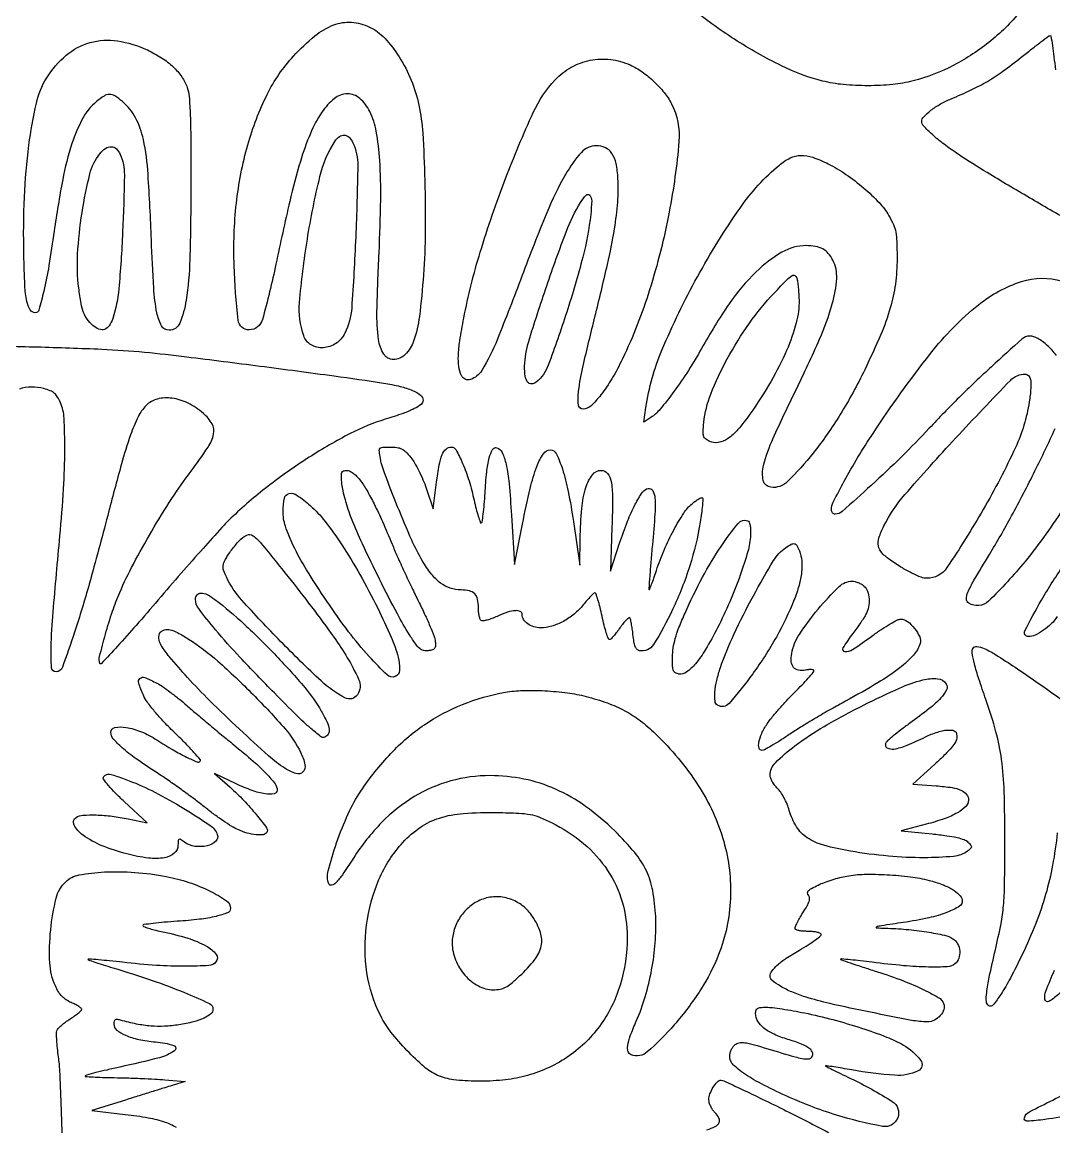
# Model space of a CAD drawing. Header units: inches. Extents: x 164 to 6104, y 4585 to 8790.
# Drawn here: x 5626.42 to 5651.8, y 5374.46 to 5401.63 of the extents above; entities that cross this region are included whole.
import ezdxf

# ---------------------------------------------------------------- set-up
doc = ezdxf.new("R2010")
doc.units = ezdxf.units.IN
doc.header["$LTSCALE"] = 50
doc.header["$MEASUREMENT"] = 0

# ---------------------------------------------------------------- blocks, each defined once
blk = doc.blocks.new('JACZ-COO-GE-001-CAR-LOGO-R00')
at = {"color": 8}
for points in [[(5739.93, 3637.92, -0.052553), (5729.27, 3627.11, -0.052228), (5716.51, 3618.7, -0.055886), (5702.57, 3613.34, -0.039981), (5695.59, 3612.11, -0.023501), (5687.12, 3611.7, -0.023482), (5678.62, 3612.08, -0.039129), (5671.57, 3613.3, -0.052222), (5657.42, 3618.52, -0.028692), (5641.33, 3627.62, -0.028577), (5626.2, 3638.64, -0.046825)], [(5756.78, 3565.04, -0.003302), (5742.45, 3573.3, -0.003632), (5727.96, 3581.91, -0.010418), (5718.07, 3588.18, -0.015011), (5713.19, 3591.63, -0.022501), (5709.17, 3594.95, -0.020591), (5706.22, 3597.85, -0.190516), (5705.57, 3599.49, -0.197143), (5706.22, 3601.07, -0.034113), (5708.69, 3603.26, -0.034461), (5711.98, 3605.44, -0.032612), (5715.6, 3607.2, 0.013725), (5722.47, 3610.23, 0.023003), (5728.03, 3613.19, 0.02246), (5733.39, 3616.7, 0.012361), (5739.64, 3621.44, -0.002941), (5743.26, 3624.29, -0.004624), (5746.4, 3626.69, -0.001363), (5749.15, 3628.74, -0.160884), (5749.56, 3628.88, -0.367927), (5749.83, 3628.65, -0.002467), (5750.34, 3625.43, -0.007846), (5750.85, 3621.63, -0.004749), (5751.35, 3617.13, 0.02031)], [(5754.66, 3467.83, -0.031398), (5740.95, 3448.67, -0.030149), (5728.43, 3435.07, -0.342526), (5721.63, 3434.34, -0.266925), (5720.86, 3435.76, -0.094248), (5721.37, 3438.09, -0.032401), (5723.44, 3442.19, -0.003794), (5728.71, 3451, 0.012572), (5736.32, 3464.24, 0.008503), (5744.35, 3479.69, 0.007879), (5751.29, 3494.18, 0.033586)], [(5751.71, 3519.28, 0.046131), (5748.57, 3522.69, 0.049565), (5745.28, 3525.12, 0.134897), (5742.51, 3525.88, 0.184017), (5739.96, 3524.9, 0.003651), (5729.45, 3515.4, 0.009127), (5718.39, 3504.88, 0.010025), (5708.08, 3494.28, -0.010586), (5698.59, 3484.54, -0.009171), (5688.23, 3474.73, -0.003647), (5678.3, 3465.79, -0.183396), (5675.89, 3464.88, -0.108777), (5675.39, 3464.99, -0.09974), (5674.96, 3465.3, -0.095382), (5674.67, 3465.77, -0.090085), (5674.57, 3466.32, -0.117806), (5675.21, 3468.99, -0.007385), (5678.99, 3476.19, -0.011104), (5683.67, 3484.34, -0.01006), (5688.85, 3492.55, -0.020204), (5708.52, 3519.89, -0.057185), (5725, 3536.61, -0.091012), (5739.7, 3544.58, -0.152746), (5753.62, 3544.74, -0.070962)], [(5380.26, 3522.64, -0.003434), (5402.25, 3522.19, -0.003942), (5424.5, 3521.41, -0.013199), (5439.07, 3520.39, -0.006812), (5453.57, 3518.8, -0.00146), (5478.67, 3515.62, -0.001565), (5504.08, 3512.24, -0.004949), (5521.07, 3509.76, -0.020122), (5526.76, 3508.64, -0.04333), (5531, 3507.22, -0.060866), (5533.72, 3505.63, -0.23387), (5534.57, 3503.92, -0.227936), (5533.89, 3502.5, -0.051688), (5531.59, 3501.02, -0.032793), (5527.72, 3499.38, -0.009866), (5521.63, 3497.38, 0.044979), (5509.62, 3492.48, 0.023201), (5495.55, 3484.36, 0.022357), (5481.33, 3474.33, 0.025648), (5468.72, 3463.48, 0.018037), (5465.59, 3460.27, 0.002335), (5459.19, 3453.15, 0.002721), (5451.67, 3444.61, 0.002269), (5443.77, 3435.47, -0.003205), (5436.23, 3426.76, -0.005514), (5429.82, 3419.62, -0.001425), (5424.26, 3413.6, -0.569804), (5423.8, 3413.7, -0.142205), (5423.7, 3416.11, -0.007348), (5425.71, 3423.72, -0.012701), (5428.13, 3431.6, -0.021383), (5430.61, 3438.06, -0.019333), (5435.28, 3447.78, -0.011284), (5441.57, 3459.06, -0.011227), (5448.46, 3470.21, -0.017102), (5454.99, 3479.53, 0.013502), (5460.86, 3487.8, 0.094995), (5462.78, 3492.32, 0.185723), (5462.24, 3495.79, 0.084041), (5459.26, 3499.4, 0.062578), (5454.03, 3502.89, 0.081462), (5448.53, 3504.59, 0.096493), (5443.53, 3504.31, 0.135397), (5439.65, 3502.12, 0.08272), (5436.9, 3498.26, 0.02969), (5434.29, 3492.02, 0.01705), (5431.18, 3482.06, 0.003594), (5426.48, 3464.45, -0.004405), (5420.14, 3440.91, -0.01199), (5415.11, 3424.39, -0.007991), (5410.93, 3412.4, -0.314626), (5408.75, 3410.88, -0.394476), (5407.21, 3412.32, -0.024213), (5407.08, 3419.17, -0.014101), (5407.77, 3431.35, -0.001817), (5410.1, 3457.38, 0.008225), (5411.33, 3473.54, 0.013878), (5411.77, 3487.13, 0.014022), (5411.51, 3497.78, 0.087803), (5410.29, 3503.07, 0.036217), (5409.29, 3505.01, 0.081703), (5408.22, 3506.26, 0.078028), (5406.77, 3507.14, 0.030815), (5404.55, 3507.88, 0.069497), (5400.31, 3508.41, 0.074919), (5396.2, 3507.73, 0.078532)], [(5752, 3429.76, -0.059885), (5750.03, 3427.34, -0.040189), (5747.27, 3425.07, -0.040688), (5744.38, 3423.39, -0.11174), (5742.1, 3422.88, -0.557397), (5740.89, 3424.84, -0.015767), (5746.59, 3435.42, -0.020343), (5754.57, 3447.95, -0.017506)], [(5757.97, 3259.14, -0.015031), (5747.79, 3257.42, -0.020927), (5741.62, 3256.83, -0.519998), (5740.72, 3257.97, -0.204741), (5742.5, 3260.09, -0.002621), (5758.42, 3268.05, -0.008253)], [(5754.07, 3301.7, -0.005635), (5750.65, 3298.86, -0.055544), (5749.07, 3297.85, -0.25151), (5748.25, 3297.88, -0.227466), (5747.77, 3298.58, -0.131398), (5748.09, 3301.42, -0.009964), (5751.06, 3308.6, -0.01147)], [(5752.01, 3355.66, -0.019423), (5750.4, 3344.61, -0.024288), (5748.02, 3334.53, -0.023854), (5744.63, 3324.57, -0.017669), (5739.98, 3313.92, -0.00928), (5735.92, 3305.85, -0.024093), (5732.62, 3300.24, -0.027558), (5729.98, 3296.66, -0.374654), (5728.5, 3296.42, -0.246764), (5727.69, 3297.79, -0.042071), (5727.8, 3300.93, -0.023332), (5728.67, 3306.14, -0.004366), (5730.79, 3315.59, 0.008877), (5732.71, 3324.52, 0.026761), (5733.58, 3330.69, 0.018741), (5733.94, 3337.96, 0.002685), (5734.04, 3352.88, 0.007683), (5733.8, 3369.81, 0.026101), (5732.9, 3380.8, 0.03295), (5730.99, 3390.25, 0.018722), (5727.51, 3401.38, -0.006686), (5725.11, 3408.44, -0.01708), (5723.62, 3413.62, -0.01758), (5722.82, 3417.41, -0.184219), (5723.11, 3418.94, -0.302329), (5724.44, 3419.55, -0.067256), (5726.97, 3418.8, -0.033401), (5730.98, 3416.65, -0.007252), (5737.57, 3412.38, -0.016881), (5762.44, 3394.55, -0.020929)], [(5410.96, 3248.94, 0.002907), (5410.53, 3262.63, 0.002301), (5410.06, 3274.1, 0.023476), (5409.62, 3278.84, -0.008553), (5409.25, 3281.81, -0.010866), (5409.02, 3284.57, -0.009009), (5408.92, 3286.87, -0.083525), (5409.06, 3287.85, -0.110453), (5409.5, 3288.6, -0.023506), (5410.58, 3289.67, -0.023509), (5411.99, 3290.81, -0.020462), (5413.56, 3291.87, 0.013717), (5415.1, 3292.88, 0.019791), (5416.39, 3293.86, 0.015982), (5417.38, 3294.73, 0.207733), (5417.57, 3295.17, 0.228524), (5417.38, 3295.56, 0.024602), (5416.52, 3296.18, 0.026319), (5415.37, 3296.84, 0.01818), (5414, 3297.47, -0.045756), (5412.24, 3298.4, -0.056682), (5410.82, 3299.59, -0.052566), (5409.61, 3301.13, -0.032363), (5408.52, 3303.17, -0.095348), (5406.63, 3311.05, -0.036396), (5406.93, 3322.39, -0.034932), (5408.79, 3333.23, -0.145344), (5412.1, 3338.9, -0.143813), (5416.65, 3341.21, -0.032792), (5425.33, 3342.23, -0.031718), (5435.77, 3342.11, -0.027957), (5446.57, 3340.69, -0.033563), (5454.29, 3338.68, -0.035188), (5461.55, 3335.69, -0.033926), (5467.16, 3332.4, -0.248259), (5468.57, 3329.74, -0.306348), (5467.59, 3328.28, -0.036213), (5463.67, 3327.03, -0.030187), (5457.93, 3326.01, -0.013678), (5450.31, 3325.33, 0.005785), (5445.81, 3325, 0.009569), (5442.02, 3324.61, 0.003636), (5438.84, 3324.19, 0.374502), (5438.57, 3323.88, 0.313693), (5438.8, 3323.54, 0.010777), (5440.41, 3322.99, 0.016717), (5442.42, 3322.41, 0.010463), (5444.82, 3321.86, -0.023121), (5453.89, 3319.56, -0.053365), (5460.35, 3316.81, -0.100545), (5463.63, 3313.99, -0.352014), (5463.59, 3311.4, -0.207642), (5461.15, 3310.17, -0.013851), (5453.15, 3309.91, -0.017771), (5443.16, 3310.23, -0.011335), (5431.57, 3311.28, 0.002429), (5427.14, 3311.76, 0.003896), (5423.35, 3312.12, 0.000859), (5420.03, 3312.4, 0.191882), (5419.74, 3312.31, 0.588677), (5419.76, 3312.16, 0.001851), (5422.1, 3311.35, 0.006162), (5424.87, 3310.43, 0.003552), (5428.24, 3309.39, -0.00889), (5441.74, 3305.05, -0.015487), (5452.75, 3300.92, -0.009987), (5461.34, 3297.18, -0.293137), (5462.57, 3295.26, -0.216951), (5461.82, 3293.62, -0.070797), (5459.53, 3292.14, -0.04826), (5455.88, 3290.86, -0.021679), (5450.9, 3289.86, -0.026669), (5445.93, 3289.36, -0.031802), (5441.22, 3289.44, -0.02996), (5436.34, 3290.12, -0.019718), (5430.82, 3291.47, 0.034856), (5429.66, 3291.71, 0.172329), (5429.02, 3291.58, 0.207177), (5428.67, 3291.1, 0.052604), (5428.57, 3290.11, 0.227236), (5429.54, 3288.08, 0.068712), (5432.55, 3286.28, 0.050346), (5437.1, 3284.86, 0.027817), (5442.88, 3284.01, -0.051236), (5449.12, 3282.8, -0.623938), (5449.41, 3280.97, -0.091625), (5444.26, 3278.59, -0.008662), (5430.65, 3275.37, 0.003024), (5426.24, 3274.37, 0.004677), (5422.44, 3273.46, 0.001602), (5419.18, 3272.63, 0.134042), (5418.73, 3272.37, 0.640647), (5418.81, 3272.17, 0.003676), (5421.44, 3271.99, 0.0081), (5424.69, 3271.84, 0.00452), (5428.65, 3271.75, -0.004398), (5433.15, 3271.66, -0.00338), (5438.07, 3271.48, -0.003417), (5442.66, 3271.25, -0.008114), (5446.07, 3271), (5453.07, 3270.38), (5448.57, 3269.05, 0.002566), (5446.11, 3268.3, 0.000604), (5442.01, 3267.04, 0.000622), (5437.3, 3265.57, 0.000612), (5432.57, 3264.09), (5421.07, 3260.46), (5432.5, 3259.16, -0.016264), (5440.38, 3258.01, -0.037146), (5446.19, 3256.51, -0.050764), (5449.97, 3254.79, -0.266417)], [(5631.89, 3253.85, 0.040291), (5634.76, 3255.04, 0.167761), (5636.05, 3256.37, 0.23088), (5636.02, 3257.92, 0.078117), (5634.65, 3259.8, -0.047589), (5633.85, 3260.76, -0.037541), (5633.18, 3261.94, -0.038717), (5632.72, 3263.13, -0.072703), (5632.57, 3264.16, -0.089317), (5632.94, 3266.23, -0.051681), (5634.07, 3268.5, -0.05243), (5635.51, 3270.33, -0.202294), (5636.81, 3270.88, -0.10973), (5637.64, 3270.69, -0.000872), (5643.8, 3267.8, -0.00312), (5650.85, 3264.42, -0.001994), (5659, 3260.41, -0.005784), (5673.71, 3252.89, -0.020767)]]:
    blk.add_lwpolyline(points, format="xyb", dxfattribs=at)
for points in [[(5516.22, 3631.8, -0.091915), (5521.43, 3627.98, -0.047443), (5526.39, 3621.56, -0.043946), (5530.5, 3613.59, -0.043899), (5533.15, 3605.02, -0.037722), (5534.47, 3595.49, -0.008681), (5535.19, 3579.25, -0.009437), (5535.33, 3561.81, -0.014978), (5534.72, 3546.88, -0.013212), (5533.33, 3532.6, -0.054283), (5531.34, 3524.15, -0.109857), (5528.46, 3519.56, -0.200809), (5524.45, 3517.88, -0.257115), (5521.13, 3519.71, -0.107747), (5519.32, 3524.67, -0.039854), (5518.78, 3534.48, -0.005864), (5519.5, 3554.38, 0.008268), (5520.07, 3572.64, 0.020091), (5519.73, 3586.12, 0.026833), (5518.54, 3596.08, 0.072184), (5516.32, 3602.84, 0.096834), (5512.87, 3607.34, 0.186739), (5508.67, 3608.9, 0.167216), (5504.17, 3607.27, 0.075764), (5499.89, 3602.6, 0.048269), (5495.97, 3595.34, 0.026043), (5492.53, 3585.77, 0.016872), (5488.88, 3572.05, 0.004845), (5484.15, 3550.59, -0.01645), (5479.5, 3531.54, -0.3261), (5475.04, 3528.02, -0.393078), (5471.19, 3531.34, -0.01835), (5469.82, 3550.05, -0.036468), (5470.59, 3571.41, -0.041743), (5474.51, 3591.45, -0.045678), (5481.16, 3608.73, -0.072165), (5490.15, 3621.79, -0.03325), (5497.52, 3628.76, -0.081238), (5503.96, 3632.52, -0.108738), (5510.03, 3633.44, -0.096371)], [(5440.07, 3623.94, -0.033452), (5444.96, 3621.24, -0.045795), (5448.92, 3618.15, -0.051499), (5451.88, 3614.73, -0.067532), (5453.76, 3611.07, -0.066705), (5454.41, 3608.01, -0.009418), (5454.76, 3601.56, -0.00758), (5454.97, 3592.07, -0.002183), (5454.99, 3577.38, -0.006201), (5454.62, 3552.23, -0.030758), (5453.36, 3538.15, -0.062108), (5451.16, 3530.31, -0.301778), (5447.5, 3527.88, -0.273183), (5444.96, 3529.38, -0.078006), (5443.34, 3533.85, -0.033233), (5442.26, 3542.35, -0.005485), (5441.45, 3558.87, 0.006359), (5440.31, 3581.34, 0.035739), (5438.7, 3593.25, 0.07015), (5436, 3600.72, 0.096533), (5431.54, 3606.25, 0.033437), (5428.91, 3608.18, 0.142531), (5427.07, 3608.71, 0.142376), (5425.22, 3608.17, 0.033338), (5422.6, 3606.25, 0.093766), (5417.95, 3600.55, 0.045546), (5414.22, 3591.88, 0.031879), (5411.04, 3579.52, 0.011982), (5408.13, 3561.88, -0.006599), (5406.31, 3550.1, -0.015235), (5404.56, 3541.32, -0.011049), (5402.91, 3534.83, -0.336783), (5401.65, 3533.88, -0.26208), (5399.87, 3534.88, -0.087938), (5398.75, 3537.77, -0.037141), (5398.08, 3543.28, -0.006423), (5397.73, 3553.78, -0.015696), (5397.94, 3573.55, -0.021537), (5399.46, 3591.28, -0.023415), (5402.01, 3605.69, -0.083069), (5405.55, 3614.35, -0.078745), (5412.27, 3622.16, -0.10837), (5420.43, 3626.48, -0.105709), (5429.81, 3627.05, -0.072042)], [(5605.57, 3618.8, -0.0473), (5609.67, 3616.46, -0.035183), (5613.72, 3613.16, -0.035353), (5617.23, 3609.36, -0.049818), (5619.75, 3605.49, -0.141264), (5622.31, 3592.58, -0.026209), (5618.95, 3568.35, -0.028339), (5612.25, 3541.7, -0.035983), (5602.95, 3518.09, -0.021307), (5599.31, 3511.26, -0.033205), (5595.55, 3505.75, -0.037002), (5592.06, 3501.92, -0.191758), (5589.45, 3500.88, -0.384028), (5587.85, 3502.33, -0.057974), (5587.9, 3507.04, -0.025196), (5589.46, 3515.72, -0.004005), (5593.51, 3532.54, 0.004751), (5597.8, 3550.48, 0.015032), (5600.2, 3562.6, 0.022094), (5601.32, 3571.8, 0.033318), (5601.4, 3579.87, 0.03567), (5600.73, 3585.08, 0.096838), (5599.32, 3588.5, 0.137782), (5597.07, 3590.43, 0.109915), (5593.94, 3591.13, 0.213831), (5588.87, 3588.85, 0.05256), (5583.4, 3581.25, 0.031726), (5576.97, 3568.09, 0.008527), (5568.46, 3546.43, -0.006644), (5560.06, 3524.79, -0.0407), (5554.69, 3514.09, -0.174517), (5550.9, 3511.03, -0.386864), (5547.75, 3512.38, -0.071919), (5546.86, 3515.43, -0.045424), (5546.68, 3519.15, -0.029102), (5547.19, 3524.26, -0.008401), (5548.56, 3532.08, -0.026268), (5554.19, 3554.69, -0.017553), (5562.87, 3579.91, -0.015746), (5572.36, 3602.51, -0.081074), (5579.91, 3613.75, -0.078066), (5585.38, 3618.02, -0.078102), (5591.9, 3620.4, -0.077902), (5598.85, 3620.67, -0.077069)], [(5510.53, 3592.13, -0.113212), (5512.19, 3584.34, -0.006558), (5511.48, 3559.82, -0.007201), (5510.11, 3535.5, -0.096873), (5507.8, 3526.92, -0.129788), (5504.73, 3523.39, -0.134249), (5500.35, 3521.89, -0.152035), (5496.22, 3522.89, -0.17568), (5493.67, 3526.02, -0.105728), (5492.24, 3537.41, -0.018318), (5494.91, 3559.07, -0.019526), (5499.23, 3580.59, -0.082946), (5504.36, 3592.63, -0.090631), (5505.9, 3594.29, -0.182457), (5507.59, 3594.77, -0.178884), (5509.21, 3594.02, -0.086847)], [(5430.8, 3588.13, -0.105878), (5432.18, 3581.16, -0.007681), (5431.58, 3561.47, -0.010171), (5430.29, 3542.04, -0.057537), (5428.21, 3531.89, -0.070584), (5427.01, 3529.44, -0.160946), (5425.39, 3528.2, -0.178954), (5423.48, 3528.24, -0.090556), (5421.4, 3529.53, -0.048786), (5419.45, 3531.68, -0.070141), (5418.22, 3533.93, -0.0472), (5417.37, 3537.05, -0.011342), (5416.57, 3542.36, -0.045631), (5416.17, 3553.98, -0.024626), (5417.68, 3568.23, -0.022581), (5420.36, 3581.45, -0.105752), (5423.75, 3588.39, -0.075953), (5425.72, 3590.22, -0.160725), (5427.7, 3590.8, -0.182586), (5429.46, 3590.06, -0.101697)], [(5673.51, 3584.91, -0.033921), (5679.57, 3581.31, -0.026251), (5685.66, 3576.63, -0.026878), (5690.9, 3571.63, -0.056008), (5694.28, 3567.13, -0.028234), (5695.84, 3564.1, -0.057939), (5696.63, 3561.55, -0.039395), (5696.98, 3558.33, -0.007379), (5697.07, 3552.38, -0.033431), (5696.49, 3543.73, -0.037345), (5694.76, 3535.57, -0.029912), (5691.49, 3526.39, -0.012364), (5686.02, 3514.38, -0.024618), (5677.61, 3499.04, -0.030852), (5668.29, 3485.76, -0.029838), (5659.51, 3476.02, -0.226808), (5653.82, 3474.06, -0.318711), (5651.23, 3476.39, -0.118907), (5651.31, 3481.55, -0.043464), (5654.6, 3490.9, -0.008142), (5662.37, 3507.35, 0.0107), (5670.52, 3524.83, 0.034332), (5674.88, 3536.92, 0.053819), (5676.38, 3545.64, 0.135748), (5675.06, 3551.9, 0.05855), (5673.48, 3554.23, 0.090058), (5671.59, 3555.76, 0.082735), (5669.17, 3556.6, 0.042567), (5665.95, 3556.88, 0.131666), (5657.63, 3554.65, 0.063203), (5648.77, 3547.91, 0.047672), (5639.52, 3536.92, 0.024546), (5630.04, 3521.63, -0.016329), (5625.57, 3514.15, -0.015604), (5620.56, 3506.87, -0.014462), (5615.82, 3500.79, -0.076328), (5612.67, 3497.99), (5610.28, 3496.44), (5611, 3501.41, -0.063812), (5616.48, 3521.11, -0.025989), (5628.63, 3546.19, -0.025906), (5643.25, 3569.77, -0.067141), (5656.72, 3584.51, -0.061845), (5660.48, 3586.93, -0.10663), (5664.09, 3587.8, -0.089309), (5668.17, 3587.16, -0.033815)], [(5592.05, 3567.52, -0.035322), (5589.35, 3552.98, -0.01522), (5583.82, 3534.05, -0.010448), (5577.51, 3515.97, -0.131129), (5573.36, 3510.12, -0.161801), (5571.74, 3509.49, -0.253177), (5570.43, 3510.12, -0.124696), (5569.6, 3512.18, -0.039098), (5569.41, 3515.53, -0.069146), (5570.8, 3524.09, -0.00758), (5576.96, 3543.08, -0.008906), (5583.73, 3561.81, -0.046155), (5588.58, 3571.68, -0.051197), (5590.49, 3574.19, -0.450668), (5591.73, 3574.15, -0.183491), (5592.39, 3572.23, -0.02025)], [(5663.47, 3538.3, -0.071035), (5662.51, 3530.46, -0.035516), (5659.21, 3520.99, -0.030645), (5653.88, 3510.42, -0.021235), (5646.64, 3499.15, -0.024281), (5642.5, 3493.85, -0.066912), (5638.97, 3490.71, -0.106171), (5635.8, 3489.43, -0.150461), (5632.8, 3489.82, -0.056964), (5631.4, 3490.66, -0.156958), (5630.76, 3491.59, -0.088233), (5630.59, 3493.06, -0.010934), (5630.85, 3496.28, -0.068618), (5633.23, 3506.04, -0.030207), (5638.87, 3518.1, -0.029336), (5646.46, 3530.3, -0.036196), (5654.95, 3540.64, -0.003499), (5659.39, 3545.25, -0.05385), (5661.09, 3546.65, -0.296196), (5662.03, 3546.66, -0.18386), (5662.71, 3545.74, -0.032851), (5662.97, 3544.5, -0.009985), (5663.2, 3542.58, -0.009952), (5663.38, 3540.42, -0.010697)], [(5742.82, 3511.02, -0.065352), (5742.96, 3509.95, -0.012568), (5742.9, 3507.99, -0.013188), (5742.71, 3505.69, -0.011818), (5742.4, 3503.32, -0.069589), (5737.67, 3487.73, -0.023101), (5726.62, 3466.49, -0.015959), (5714.17, 3446.54, -0.250321), (5707.32, 3442.88, -0.088939), (5705.3, 3443.24, -0.02625), (5702.41, 3444.49, -0.022338), (5698.9, 3446.43, -0.012711), (5694.82, 3449.07, -0.053218), (5691.92, 3451.54, -0.142669), (5690.69, 3453.94, -0.127648), (5690.87, 3456.79, -0.038819), (5692.54, 3460.83, -0.060573), (5699.77, 3471.56, -0.009113), (5717.16, 3490.91, -0.004519), (5735.95, 3510.71, -0.203368), (5741.05, 3512.88, -0.129666), (5741.58, 3512.74, -0.073902), (5742.1, 3512.33, -0.065554), (5742.54, 3511.73, -0.060654)], [(5530.36, 3484.31, -0.039938), (5531.66, 3482.46, -0.015922), (5533.14, 3479.73, -0.015637), (5534.56, 3476.68, -0.018996), (5535.69, 3473.73), (5538.07, 3466.71), (5539.2, 3475.8, -0.013739), (5540.1, 3481.72, -0.054308), (5541.15, 3485.26, -0.105928), (5542.48, 3487.18, -0.190473), (5544.25, 3487.88, -0.275082), (5545.89, 3486.9, -0.022855), (5548.15, 3482.25, -0.026696), (5550.34, 3476.28, -0.021172), (5552.08, 3469.63, 0.008726), (5552.79, 3466.66, 0.014035), (5553.5, 3464.16, 0.007764), (5554.17, 3462.13, 0.318816), (5554.53, 3461.88, 0.37183), (5554.84, 3462.15, 0.005109), (5555.22, 3464.89, 0.011388), (5555.57, 3468.2, 0.006895), (5555.83, 3472.13, -0.012716), (5556.4, 3479.31, -0.037045), (5557.28, 3484.2, -0.062524), (5558.42, 3487.08, -0.360402), (5559.83, 3487.64, -0.210209), (5561.7, 3485.96, -0.05298), (5563.03, 3481.97, -0.03095), (5564.05, 3475.4, -0.007725), (5564.88, 3464.56), (5565.91, 3447.58), (5568.66, 3461.48, -0.008657), (5571.31, 3473.7, -0.032557), (5573.59, 3481.2, -0.055184), (5575.82, 3485.57, -0.252609), (5578.24, 3486.88, -0.289406), (5580.26, 3485.6, -0.033047), (5582.34, 3480.36, -0.028439), (5584.34, 3472.67, -0.012764), (5586.14, 3462.38), (5588.36, 3447.38), (5588.46, 3456.49, -0.019296), (5588.98, 3466.86, -0.052783), (5590.4, 3474.05, -0.089262), (5592.64, 3478.37, -0.232842), (5595.69, 3479.88, -0.231408), (5597.8, 3478.85, -0.119515), (5599.03, 3476.11, -0.04699), (5599.52, 3470.75, -0.007869), (5599.34, 3460.44), (5598.82, 3445.38), (5601.95, 3454.88, -0.014229), (5604.66, 3462.41, -0.027014), (5607.34, 3468.26, -0.029819), (5609.82, 3472.39, -0.197198), (5611.8, 3473.68, -0.330589), (5613.33, 3472.95, -0.103224), (5614.07, 3470.35, -0.035919), (5614.07, 3465.01, -0.00544), (5613.2, 3454.38, 0.001919), (5612.68, 3448.61, 0.003111), (5612.3, 3443.69, 0.000531), (5611.98, 3439.36, 0.202927), (5612.08, 3439.06, 0.556218), (5612.25, 3439.09, 0.003196), (5612.94, 3440.84, 0.008316), (5613.72, 3442.97, 0.004773), (5614.59, 3445.56, -0.022495), (5617.23, 3452.56, -0.021372), (5620.53, 3459.41, -0.021628), (5623.94, 3465.18, -0.07351), (5626.83, 3468.45, -0.017494), (5628.02, 3469.37, -0.02781), (5629.09, 3470.07, -0.026632), (5629.98, 3470.51, -0.308574), (5630.34, 3470.44, -0.216329), (5630.5, 3470, -0.005488), (5630.33, 3467.8, -0.010759), (5630.04, 3465.17, -0.007014), (5629.6, 3462.15, -0.037195), (5626.01, 3447.13, -0.033071), (5620.13, 3432.17, -0.028806), (5613.6, 3420.17, -0.310227), (5608.8, 3418.07, -0.153489), (5607.96, 3418.52, -0.096459), (5607.34, 3419.47, -0.055781), (5606.89, 3421.06, -0.016292), (5606.55, 3423.58, 0.009251), (5606.31, 3425.6, 0.012889), (5606.01, 3427.4, 0.00932), (5605.7, 3428.88, 0.140693), (5605.45, 3429.34, 0.387427), (5605.07, 3429.35, 0.025826), (5604.22, 3428.56, 0.02658), (5603.19, 3427.4, 0.015531), (5602.08, 3425.9, -0.012773), (5600.96, 3424.36, -0.018359), (5599.88, 3423.06, -0.01436), (5598.93, 3422.06, -0.198245), (5598.48, 3421.88, -0.317659), (5598.1, 3422.15, -0.008425), (5597.4, 3424.23, -0.014654), (5596.67, 3426.81, -0.009126), (5595.95, 3429.88, 0.008347), (5595.24, 3432.95, 0.013454), (5594.52, 3435.53, 0.00716), (5593.84, 3437.63, 0.321234), (5593.48, 3437.88, 0.191663), (5593.05, 3437.71, 0.010483), (5592, 3436.66, 0.015056), (5590.77, 3435.33, 0.010332), (5589.46, 3433.74, -0.053442), (5586.41, 3430.64, -0.048432), (5582.67, 3428.13, -0.050257), (5578.68, 3426.47, -0.071629), (5574.89, 3425.9, -0.075296), (5572.54, 3426.24, -0.082716), (5570.48, 3427.26, -0.094574), (5569.07, 3428.75, -0.143423), (5568.57, 3430.45, 0.291453), (5567.91, 3431.49, 0.127542), (5566.24, 3431.79, 0.064209), (5563.54, 3431.25, 0.024994), (5559.98, 3429.84, -0.017881), (5558.2, 3429.1, -0.024315), (5556.54, 3428.57, -0.022633), (5555.16, 3428.28, -0.182425), (5554.54, 3428.4, -0.169096), (5554.16, 3428.86, -0.031918), (5553.85, 3429.92, -0.030883), (5553.64, 3431.26, -0.024018), (5553.57, 3432.74, 0.05093), (5553.27, 3435.72, 0.14239), (5552.29, 3437.56, 0.146321), (5550.5, 3438.56, 0.054876), (5547.62, 3438.88, -0.080512), (5543.9, 3439.49, -0.081692), (5540.58, 3441.24, -0.065669), (5537.45, 3444.33, -0.031957), (5534.3, 3448.98, -0.029081), (5530.73, 3455.92, -0.007672), (5525.86, 3467.43, -0.00647), (5521.35, 3478.99, -0.049298), (5519.84, 3484.63, -0.021822), (5519.59, 3486.69, -0.229178), (5519.9, 3487.46, -0.175815), (5520.74, 3487.81, -0.012148), (5523.37, 3487.88, -0.033955), (5525.63, 3487.72, -0.084068), (5527.22, 3487.23, -0.07724), (5528.63, 3486.21, -0.02546)], [(5512.91, 3476.63, -0.029497), (5515.27, 3473.06, -0.015228), (5517.81, 3468.35, -0.012173), (5520.66, 3462.32, -0.006146), (5523.96, 3454.59, 0.006913), (5525.74, 3450.45, 0.003336), (5528.12, 3445.2, 0.003307), (5530.68, 3439.76, 0.00474), (5533.02, 3434.97, -0.007696), (5535.12, 3430.62, -0.009422), (5536.95, 3426.48, -0.008112), (5538.35, 3422.96, -0.064403), (5538.76, 3421.26, -0.032414), (5538.83, 3419.67, -0.157145), (5538.53, 3418.83, -0.166452), (5537.82, 3418.35, -0.037488), (5536.35, 3418.06, -0.088736), (5534.75, 3418.16, -0.117377), (5533.45, 3418.83, -0.062752), (5532.07, 3420.35, -0.011039), (5529.91, 3423.56, -0.021193), (5525.77, 3430.67, -0.005392), (5519.69, 3442.53, -0.005656), (5513.78, 3454.71, -0.016002), (5510.03, 3463.38, -0.014834), (5508.94, 3466.41, -0.011975), (5507.94, 3469.72, -0.012154), (5507.16, 3472.82, -0.030247), (5506.79, 3475.13, -0.010136), (5506.57, 3477.93, -0.096365), (5506.73, 3479.11, -0.227592), (5507.28, 3479.68, -0.087834), (5508.39, 3479.88, -0.112297), (5509.37, 3479.66, -0.044167), (5510.57, 3478.94, -0.040058), (5511.81, 3477.9, -0.03576)], [(5495.91, 3467.81, -0.047697), (5500.92, 3462.47, -0.019235), (5506.73, 3454.33, -0.017185), (5512.9, 3444.21, -0.01263), (5519.05, 3432.61, -0.012702), (5523.66, 3422.72, -0.040461), (5526.03, 3415.83, -0.071352), (5526.51, 3411.32, -0.300888), (5525.01, 3409.22, -0.290276), (5522.27, 3409.77, -0.017601), (5516.15, 3416.06, -0.021868), (5509.06, 3424.59, -0.014028), (5501.56, 3435.07, -0.010439), (5494.65, 3445.79, -0.024837), (5490.09, 3454.11, -0.03343), (5487.41, 3460.72, -0.079778), (5486.57, 3465.93, -0.053103), (5487.04, 3470.36, -0.298556), (5488.65, 3471.95, -0.204133), (5491.34, 3471.39, -0.028602)], [(5646.84, 3457.66, -0.056332), (5645.93, 3452.12, -0.01675), (5643.31, 3443.94, -0.01644), (5639.71, 3434.8, -0.016241), (5635.5, 3425.88, -0.015226), (5631.43, 3418.5, -0.040148), (5627.96, 3413.58, -0.059918), (5624.93, 3410.72, -0.196896), (5622.31, 3410.06, -0.09012), (5621.1, 3410.46, -0.179112), (5620.44, 3411.22, -0.082403), (5620.15, 3412.66, -0.010147), (5620.11, 3415.88, -0.034706), (5620.36, 3419.06, -0.032466), (5621.05, 3422.24, -0.024955), (5622.31, 3425.98, -0.010002), (5624.4, 3430.96, -0.018634), (5630.41, 3443.28, -0.025714), (5636.77, 3453.83, -0.021772), (5642.62, 3461.72, -0.317186), (5645.78, 3462.62, -0.192026), (5646.32, 3462.14, -0.065578), (5646.68, 3461.13, -0.04552), (5646.86, 3459.65, -0.019974)], [(5488.34, 3443.38, -0.012911), (5504.08, 3422.64, -0.046193), (5512.5, 3408.31, -0.262963), (5512.1, 3402.98, -0.384196), (5507.81, 3401.9, -0.066263), (5499.61, 3407.73, -0.011026), (5485.73, 3421.27, -0.010656), (5472.45, 3435.4, -0.072666), (5467.16, 3443.34, -0.020017), (5466.28, 3445.39, -0.083153), (5466.02, 3446.71, -0.096986), (5466.22, 3447.94, -0.032712), (5466.96, 3449.61, -0.027057), (5467.74, 3450.9, -0.011709), (5468.91, 3452.55, -0.011547), (5470.23, 3454.24, -0.015024), (5471.53, 3455.72, -0.093043), (5474.15, 3457.67, -0.278216), (5476.29, 3457.47, -0.063268), (5479.13, 3454.78, -0.002389)], [(5663.59, 3452.31, -0.067411), (5664.39, 3448.88, -0.050949), (5664.36, 3445, -0.042351), (5663.49, 3440.55, -0.024461), (5661.73, 3435.38, -0.034673), (5655.69, 3422.74, -0.028479), (5647.58, 3410.15, -0.021856), (5639.49, 3399.99, -0.367233), (5635.54, 3399.4, -0.235218), (5634.68, 3400.78, -0.042657), (5634.66, 3403.9, -0.037833), (5635.27, 3407.88, -0.025687), (5636.54, 3412.3, -0.026481), (5641.14, 3423.66, -0.015111), (5647.82, 3436.89, -0.011477), (5654.74, 3448.96, -0.10442), (5658.86, 3453.37, -0.027549), (5660.8, 3454.57, -0.181828), (5661.91, 3454.73, -0.211786), (5662.75, 3454.11, -0.038535)], [(5685.74, 3440.22, -0.120458), (5686.95, 3438.43, -0.071727), (5687.5, 3435.9, -0.066614), (5687.32, 3433.12, -0.07283), (5686.41, 3430.56, -0.021997), (5685.75, 3429.44, -0.006105), (5684.61, 3427.73, -0.006151), (5683.28, 3425.83, -0.006413), (5681.91, 3423.98, 0.024102), (5678.51, 3419.04, 0.558534), (5679.14, 3417.78, 0.170935), (5681.84, 3418.48, 0.010179), (5688.85, 3423.38, -0.011709), (5691.88, 3425.48, -0.0152), (5694.76, 3427.26, -0.012871), (5697.22, 3428.6, -0.118464), (5698.39, 3428.88, -0.165884), (5700.65, 3428.11, -0.061338), (5703.08, 3425.7, -0.061599), (5704.84, 3422.8, -0.180615), (5704.99, 3420.51, -0.111975), (5702.72, 3416.51, -0.043807), (5698.01, 3412.17, -0.030047), (5690.61, 3407.14, -0.010613), (5679.44, 3400.81, 0.006117), (5674.52, 3398.08, 0.004378), (5669.09, 3394.91, 0.004421), (5663.97, 3391.81, 0.009459), (5660.08, 3389.3, -0.006539), (5656.9, 3387.22, -0.009354), (5654.03, 3385.47, -0.005797), (5651.58, 3384.08, -0.126961), (5650.79, 3383.88, -0.342145), (5649.77, 3384.67, -0.110354), (5649.71, 3386.71, -0.063172), (5650.67, 3389.69, -0.037004), (5652.52, 3392.96, -0.023727), (5654.09, 3395.1, -0.008637), (5656.52, 3397.98, -0.008541), (5659.29, 3401.05, -0.010092), (5662.02, 3403.85, 0.006189), (5664.53, 3406.39, 0.009351), (5666.64, 3408.67, 0.004717), (5668.37, 3410.64, 0.179573), (5668.57, 3411.18, 0.316433), (5668.37, 3411.46, 0.065744), (5667.74, 3411.6, 0.047285), (5666.82, 3411.59, 0.027393), (5665.73, 3411.41, -0.096413), (5663.31, 3411.36, -0.178489), (5661.62, 3412.32, -0.153997), (5660.81, 3414.29, -0.067673), (5660.96, 3417.13, -0.099052), (5663.58, 3423.64, -0.029283), (5670.03, 3432.32, -0.025369), (5677.21, 3440.05, -0.195401), (5681.7, 3441.88, -0.060936), (5682.68, 3441.76, -0.036293), (5683.8, 3441.39, -0.035843), (5684.88, 3440.86, -0.050969)], [(5463.18, 3435.67, -0.023924), (5473.28, 3427.14, -0.014978), (5484.28, 3416.26, -0.014589), (5494.04, 3405.41, -0.045443), (5499.68, 3397.38, -0.018766), (5501.68, 3393.57, -0.078574), (5502.41, 3391.1, -0.164639), (5502.1, 3389.49, -0.172784), (5500.87, 3388.44, -0.261205), (5499.48, 3388.64, -0.01608), (5496.13, 3391.39, -0.014573), (5491.29, 3395.9, -0.003583), (5483.6, 3403.58, -0.005829), (5471.81, 3415.83, -0.013975), (5463.43, 3425.24, -0.012917), (5457.66, 3432.48, -0.163279), (5456.57, 3435.74, -0.180176), (5457.13, 3437.23, -0.2206), (5458.47, 3437.84, -0.117106), (5460.59, 3437.31, -0.044221)], [(5454.21, 3422.03, -0.038503), (5464.22, 3414.48, -0.016797), (5476.32, 3403.06, -0.01561), (5487.28, 3391.28, -0.066036), (5492.61, 3383.27, -0.058829), (5494.1, 3379.01, -0.254359), (5493.38, 3376.52, -0.284063), (5491.02, 3375.94, -0.067531), (5487.21, 3377.78, -0.036034), (5481.65, 3382.04, -0.005912), (5471.63, 3391.17, -0.006989), (5461.42, 3400.97, -0.014907), (5453.86, 3408.88, -0.006177), (5447.59, 3416.03, -0.041841), (5444.84, 3419.85, -0.105747), (5443.97, 3422.37, -0.205821), (5444.56, 3424.37, -0.160094), (5445.98, 3425.26, -0.120975), (5447.84, 3425.27, -0.065285), (5450.42, 3424.27, -0.01744)], [(5443.36, 3406.92, -0.029675), (5445.22, 3405.8, -0.009069), (5447.89, 3403.89, -0.009043), (5450.81, 3401.63, -0.00977), (5453.57, 3399.33, 0.003166), (5456.73, 3396.61, 0.001369), (5460.98, 3393.04, 0.001354), (5465.52, 3389.26, 0.001796), (5469.67, 3385.85, -0.008457), (5476.38, 3380.18, -0.022193), (5480.94, 3375.83, -0.027393), (5483.84, 3372.46, -0.165088), (5484.57, 3370.3, -0.365207), (5483.52, 3369.05, -0.080395), (5480.49, 3369.02, -0.048836), (5475.97, 3370.17, -0.024517), (5470.54, 3372.43), (5463.07, 3375.99), (5468.44, 3371.25, -0.021148), (5473.1, 3366.78, -0.020207), (5477.43, 3361.87, -0.012479), (5480.95, 3357.31, -0.305583), (5481.01, 3355.79, -0.22822), (5479.8, 3355.01, -0.053958), (5477.32, 3354.98, -0.04643), (5474.25, 3355.57, -0.036411), (5471.07, 3356.74, -0.033425), (5469.04, 3357.84, -0.009528), (5466.04, 3359.8, -0.009549), (5462.73, 3362.15, -0.009988), (5459.57, 3364.59, 0.008682), (5456.08, 3367.3, 0.004848), (5451.73, 3370.48, 0.004835), (5447.28, 3373.62, 0.007826), (5443.43, 3376.19, -0.009962), (5436.22, 3381.03, -0.027139), (5431.39, 3384.83, -0.036438), (5428.39, 3387.88, -0.177973), (5427.57, 3390.11, -0.362185), (5428.94, 3391.75, -0.086593), (5432.77, 3391.78, -0.057798), (5438.01, 3390.28, -0.043536), (5443.32, 3387.49, 0.009605), (5448.88, 3384.08, 0.018641), (5453.47, 3381.61, 0.014702), (5457.09, 3379.96, 0.304758), (5458.2, 3380.18, 0.39117), (5458.23, 3380.7, 0.00554), (5456.01, 3383.23, 0.011869), (5453.23, 3386.21, 0.00713), (5449.79, 3389.62, -0.010563), (5445.82, 3393.6, -0.015967), (5442.56, 3397.25, -0.018152), (5440.1, 3400.41, -0.051285), (5438.7, 3402.83, -0.025951), (5437.1, 3406.98, -0.3004), (5437.54, 3408.58, -0.284409), (5439.22, 3408.86, -0.024178)], [(5713.94, 3406.66, -0.263445), (5714.03, 3404.64, -0.06954), (5712.11, 3401.89, -0.038809), (5708.13, 3398.23, -0.01084), (5701.37, 3393.14, 0.007666), (5698.39, 3390.92, 0.010644), (5695.79, 3388.84, 0.007399), (5693.69, 3387.03, 0.120075), (5693.17, 3386.27, 0.376886), (5693.73, 3384.77, 0.166144), (5696, 3384.38, 0.056526), (5700.52, 3385.67, 0.018902), (5706.79, 3388.51, -0.022482), (5708.81, 3389.42, -0.019651), (5711.01, 3390.18, -0.02011), (5713.05, 3390.72, -0.053947), (5714.54, 3390.88, -0.029371), (5716.16, 3390.78, -0.140701), (5717.01, 3390.43, -0.174363), (5717.44, 3389.72, -0.050969), (5717.57, 3388.44, -0.130248), (5717.17, 3386.94, -0.041349), (5715.85, 3385.01, -0.028358), (5713.59, 3382.53, -0.009652), (5710.04, 3379.19), (5702.51, 3372.38), (5710.52, 3371.77, -0.017814), (5715.92, 3371.16, -0.068375), (5719.16, 3370.21, -0.129089), (5720.92, 3368.8, -0.160539), (5721.57, 3366.82, -0.202733), (5720.66, 3364.67, -0.063748), (5717.8, 3362.53, -0.045139), (5713.27, 3360.48, -0.020808), (5707.07, 3358.6), (5698.47, 3356.38), (5709.08, 3355.28, -0.007988), (5714.13, 3354.68, -0.022391), (5717.63, 3354.04, -0.030859), (5720.04, 3353.33, -0.111668), (5721.38, 3352.47, -0.020752), (5722.35, 3351.4, -0.185953), (5722.55, 3350.81, -0.200913), (5722.3, 3350.27, -0.024722), (5721.26, 3349.41, -0.137857), (5716.45, 3347.58, -0.022298), (5706.34, 3347.11, -0.023236), (5694.1, 3347.67, -0.018824), (5681.07, 3349.36, -0.025493), (5671.96, 3351.38, -0.080025), (5666.27, 3353.98, -0.106777), (5662.62, 3357.75, -0.068609), (5660.12, 3363.34, 0.028608), (5659.37, 3365.48, 0.023633), (5658.33, 3367.66, 0.02427), (5657.18, 3369.58, 0.056991), (5656.1, 3370.85, -0.040547), (5655.13, 3371.92, -0.036729), (5654.31, 3373.17, -0.038702), (5653.75, 3374.4, -0.088461), (5653.57, 3375.4, -0.199334), (5655.35, 3379.68, -0.035108), (5662.07, 3385.5, -0.029793), (5672.14, 3392.15, -0.014907), (5685.57, 3399.39, -0.010624), (5697.97, 3405.28, -0.042848), (5705.87, 3408.05, -0.08367), (5710.97, 3408.47, -0.236363)], [(5590.54, 3402.39, -0.02321), (5597.78, 3400.15, -0.036654), (5603.72, 3397.5, -0.038549), (5608.99, 3394.12, -0.029529), (5614.2, 3389.67, -0.057347), (5628.89, 3371.92, -0.074606), (5637.64, 3352.73, -0.080735), (5639.96, 3333.08, -0.083041), (5635.88, 3313.9, -0.049362), (5629.72, 3301.87, -0.036223), (5620.7, 3289.88, -0.032274), (5611.46, 3280.56, -0.279736), (5605.95, 3279.56, -0.232786), (5604.89, 3280.7, -0.110152), (5604.75, 3282.75, -0.052874), (5605.6, 3286.03, -0.013247), (5607.69, 3291.15, 0.031269), (5610.75, 3299.5, 0.026277), (5612.95, 3308.66, 0.026253), (5614.18, 3318.01, 0.031018), (5614.33, 3326.94, 0.033474), (5613.32, 3335.87, 0.066642), (5611.14, 3342.63, 0.061853), (5607.13, 3348.89, 0.025353), (5600.29, 3356.33, 0.038744), (5590.32, 3364.72, 0.051274), (5580.02, 3370.6, 0.053896), (5569.18, 3374.07, 0.050141), (5557.57, 3375.25, 0.067782), (5544.05, 3373.42, 0.0683), (5531.56, 3368.05, 0.064347), (5520.37, 3359.17, 0.050308), (5510.72, 3347.02, -0.00708), (5506.94, 3341.31, -0.040926), (5504.67, 3338.5, -0.143292), (5503.25, 3337.68, -0.377432), (5502.28, 3338.18, -0.157204), (5502.04, 3342.62, -0.018674), (5504.94, 3352.17, -0.023381), (5508.9, 3362.13, -0.040939), (5513.21, 3369.88, -0.041552), (5523.53, 3382.85, -0.053848), (5535.07, 3392.72, -0.05585), (5548.09, 3399.65, -0.050037), (5562.81, 3403.83, -0.038355), (5568.76, 3404.43, -0.018994), (5576.37, 3404.33, -0.018942), (5584.11, 3403.63, -0.031426)], [(5433.85, 3373.5, -0.029223), (5442.67, 3369.58, -0.017812), (5452.61, 3363.99, -0.012433), (5461.56, 3358.21, -0.152815), (5464.05, 3355.06, -0.306862), (5463.52, 3352.76, -0.130054), (5460.59, 3351.21, -0.092288), (5456.38, 3351.02, -0.118509), (5452.79, 3352.44, 0.012117), (5451.38, 3353.37, 0.247928), (5450.89, 3353.41, 0.282431), (5450.62, 3353.03, 0.015048), (5450.57, 3351.47, -0.22059), (5449.28, 3348.68, -0.133165), (5445.91, 3347.11, -0.075576), (5440.41, 3346.99, -0.030615), (5433.03, 3348.41, -0.034786), (5424.56, 3351.22, -0.058419), (5418.01, 3354.86, -0.111711), (5414.95, 3358.32, -0.396118), (5415.63, 3360.93, -0.125865), (5417.97, 3361.69, -0.022916), (5422.57, 3361.77, -0.02387), (5427.99, 3361.36, -0.021842), (5433.51, 3360.43), (5439.95, 3359.05), (5432.13, 3366.35, -0.010355), (5429.08, 3369.32, -0.018752), (5426.73, 3371.9, -0.014255), (5425.04, 3374.01, -0.309216), (5425, 3374.77, -0.148434), (5425.89, 3375.55, -0.143566), (5427.09, 3375.72, -0.049446), (5429.13, 3375.22, -0.004949)], [(5578.59, 3359.17, -0.059143), (5589.64, 3351.97, -0.072638), (5597.83, 3342.8, -0.075465), (5602.85, 3331.97, -0.07093), (5604.57, 3319.91, -0.073688), (5602.13, 3303.47, -0.085383), (5595.05, 3289.33, -0.087778), (5583.85, 3278.67, -0.083341), (5569.46, 3272.26, -0.038776), (5561.86, 3270.91, -0.026888), (5553.14, 3270.52, -0.026836), (5545.02, 3271.04, -0.0764), (5539.57, 3272.54, -0.072495), (5534.94, 3275.49, -0.023852), (5529.07, 3281.05, -0.024408), (5523.59, 3287.36, -0.049409), (5520.06, 3292.9, -0.080744), (5515.36, 3307.67, -0.068666), (5515.21, 3324.04, -0.069282), (5519.47, 3339.69, -0.08534), (5527.68, 3352.38, -0.056627), (5533.67, 3357.56, -0.073671), (5540.18, 3360.73, -0.05854), (5548.45, 3362.31, -0.022804), (5560.09, 3362.61, -0.006096), (5567.43, 3362.38, -0.035048), (5571.3, 3361.94, -0.049395), (5574.46, 3361.02, -0.019641)], [(5708.07, 3339.37, -0.026692), (5712.49, 3337.98, -0.045476), (5715.98, 3336.29, -0.057667), (5718.37, 3334.45, -0.152451), (5719.38, 3332.58, -0.308811), (5718.49, 3330.5, -0.051041), (5714.38, 3328.43, -0.037089), (5707.94, 3326.52, -0.016505), (5699.22, 3324.92, 0.001147), (5691.74, 3323.78, 0.038805), (5689.99, 3323.37, 0.827554), (5690.02, 3323.09, 0.01117), (5693.07, 3322.96, -0.016221), (5700.22, 3322.56, -0.016464), (5707.3, 3321.7, -0.014857), (5713.34, 3320.58, -0.091935), (5716.24, 3319.36, -0.126777), (5717.83, 3317.61, -0.102059), (5718.55, 3315.14, -0.103947), (5718.23, 3312.64, -0.136663), (5716.92, 3310.75, -0.162206), (5714.37, 3309.76, -0.016987), (5707.87, 3309.66, -0.017686), (5699.3, 3310.12, -0.008983), (5688.57, 3311.28, 0.002526), (5684.52, 3311.77, 0.004051), (5681.06, 3312.14, 0.000909), (5678.04, 3312.43, 0.197164), (5677.76, 3312.35, 0.587097), (5677.79, 3312.2, 0.000882), (5681.02, 3311.08, 0.004279), (5684.76, 3309.83, 0.002498), (5689.26, 3308.4, -0.013661), (5698.1, 3305.36, -0.021012), (5705.54, 3302.21, -0.01936), (5711.22, 3299.24, -0.172777), (5713.03, 3297.13, -0.169399), (5713.09, 3295.11, -0.104595), (5711.91, 3293.01, -0.09587), (5709.86, 3291.44, -0.117234), (5707.52, 3290.88, -0.04654), (5702.08, 3291.39, -0.003786), (5688, 3294.15, -0.005241), (5674.05, 3297.14, -0.020964), (5665.61, 3299.42, -0.023342), (5661.03, 3301.11, -0.032711), (5657.13, 3303.07, -0.033867), (5654.29, 3305, -0.230258), (5653.57, 3306.48, -0.160046), (5654.15, 3308.25, -0.051599), (5656.02, 3310.31, -0.036688), (5659.1, 3312.68, -0.014979), (5663.6, 3315.46, 0.010909), (5666.62, 3317.29, 0.018118), (5669.07, 3318.97, 0.012467), (5670.92, 3320.43, 0.375038), (5671.01, 3320.97, 0.176779), (5670.57, 3321.32, 0.028833), (5669.48, 3321.61, 0.028732), (5668.1, 3321.81, 0.021788), (5666.57, 3321.88, -0.019239), (5665.05, 3321.94, -0.026108), (5663.68, 3322.11, -0.025018), (5662.6, 3322.37, -0.186058), (5662.19, 3322.68, -0.234312), (5662.14, 3323.22, -0.017137), (5662.74, 3324.63, -0.021055), (5663.62, 3326.32, -0.014227), (5664.75, 3328.18, 0.013438), (5666.24, 3330.61, 0.05448), (5666.93, 3332.19, 0.101091), (5667.05, 3333.34, 0.149855), (5666.67, 3334.26, -0.167325), (5666.37, 3335.05, -0.202173), (5666.65, 3335.79, -0.078029), (5667.73, 3336.6, -0.012885), (5670.06, 3337.77, -0.021551), (5672.17, 3338.65, -0.012209), (5674.8, 3339.55, -0.012172), (5677.49, 3340.32, -0.019569), (5679.83, 3340.84, -0.039532), (5685.78, 3341.43, -0.017821), (5693.64, 3341.3, -0.017858), (5701.62, 3340.6, -0.032283)], [(5554.57, 3332.76, 0.077773), (5550.56, 3330.38, 0.072388), (5547.36, 3326.84, 0.072105), (5545.28, 3322.53, 0.076127), (5544.57, 3317.88, 0.096758), (5545.7, 3312.1, 0.084133), (5548.94, 3306.85, 0.088363), (5553.57, 3303.17, 0.124814), (5558.65, 3301.88, 0.04587), (5560.97, 3302.09, 0.074423), (5562.84, 3302.74, 0.05378), (5564.83, 3304.06, 0.014155), (5567.7, 3306.6, 0.037212), (5572.88, 3312.22, 0.114343), (5575.09, 3316.87, 0.136997), (5574.82, 3321.51, 0.063738), (5572.14, 3326.96, 0.082645), (5568.69, 3330.66, 0.084578), (5564.26, 3333.01, 0.085933), (5559.36, 3333.74, 0.089084)], [(5665.32, 3293.94, -0.014201), (5675.1, 3291.63, -0.013545), (5684.89, 3288.74, -0.013951), (5693.49, 3285.67, -0.038566), (5699.28, 3282.89, -0.097376), (5705.15, 3277.77, -0.477122), (5704.27, 3274.07, -0.13102), (5696.29, 3272.55, -0.02535), (5681.57, 3274.38, 0.001443), (5678.28, 3274.95, 0.002215), (5675.42, 3275.42, 0.000731), (5672.95, 3275.82, 0.062888), (5672.57, 3275.83, 0.749101), (5672.55, 3275.72, 0.001464), (5674.86, 3274.54, 0.004314), (5677.66, 3273.15, 0.002419), (5681.08, 3271.51, -0.030556), (5695.43, 3263.6, -0.357012), (5697.3, 3257.95, -0.360383), (5692.14, 3255.04, -0.030693), (5676.26, 3258.93, -0.017402), (5667.24, 3262.08, -0.014552), (5657.89, 3266.03, -0.014845), (5649.52, 3270.16, -0.037009), (5643.76, 3273.79, -0.017987), (5641.57, 3275.54, -0.064453), (5640.37, 3276.86, -0.098239), (5639.83, 3278.12, -0.083355), (5639.76, 3279.58, -0.05276), (5640, 3280.65, -0.043297), (5640.48, 3281.73, -0.04501), (5641.1, 3282.65, -0.082258), (5641.78, 3283.25, -0.123077), (5643.37, 3283.76, -0.067044), (5645.44, 3283.63, -0.022184), (5649.07, 3282.73, -0.00166), (5658.82, 3279.82, 0.008402), (5662.69, 3278.72, 0.031942), (5665.15, 3278.23, 0.053659), (5666.77, 3278.19, 0.177655), (5667.73, 3278.64, 0.261586), (5668.15, 3280.13, 0.170885), (5667.15, 3281.66, 0.071097), (5664.35, 3283.24, 0.020609), (5659.64, 3284.86, -0.033116), (5654.9, 3286.62, -0.063011), (5651.43, 3288.73, -0.084983), (5649.31, 3291.12, -0.140438), (5648.57, 3293.69, -0.07335), (5648.74, 3294.84, -0.190468), (5649.25, 3295.48, -0.113647), (5650.26, 3295.79, -0.018983), (5652.32, 3295.87, -0.02884), (5654.35, 3295.74, -0.006983), (5657.68, 3295.3, -0.007141), (5661.5, 3294.68, -0.007044)]]:
    blk.add_lwpolyline(points, format="xyb", close=True, dxfattribs=at)

msp = doc.modelspace()

# ---------------------------------------------------------------- block references
at = {"xscale": 0.07174195398747743, "yscale": 0.07174195398747743, "zscale": 0.07174195398747743}
msp.add_blockref('JACZ-COO-GE-001-CAR-LOGO-R00', (5239.21848, 5140.95246), dxfattribs=at)

doc.saveas('drawing.dxf')
